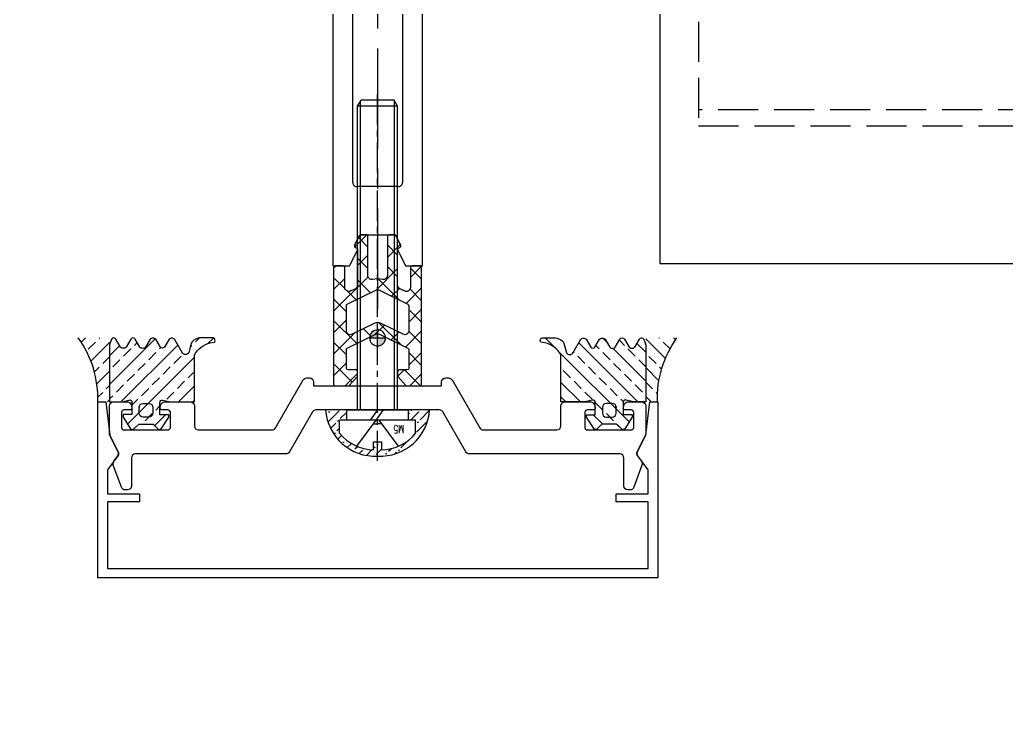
# Model space of a CAD drawing. Extents: x -160106 to 966792, y -663931 to 1550022.
# Drawn here: x -47708.5 to -47585.1, y -86037 to -85949.5 of the extents above; entities that cross this region are included whole.
import ezdxf
from ezdxf.enums import TextEntityAlignment as Align
from ezdxf.xclip import XClip

# ---------------------------------------------------------------- set-up
doc = ezdxf.new("R2010")
doc.units = 0
for name, pattern in [('CENTER', [2, 1.25, -0.25, 0.25, -0.25]), ('ZN-CENTER', [2, 1.25, -0.25, 0.25, -0.25]), ('ZN-DASH', [0.35, 0.25, -0.1])]:
    doc.linetypes.add(name, pattern=pattern)
for name, color, linetype in [('!ZN1-填充-8', 8, 'Continuous'), ('!ZN4-辅助材料-1', 1, 'Continuous'), ('!ZN4-配件-11', 11, 'Continuous'), ('!ZN5-铝材断面-6', 6, 'Continuous'), ('bz', 1, 'Continuous'), ('pj', 4, 'Continuous'), ('TC', 130, 'Continuous'), ('user', 7, 'Continuous'), ('ZD-BOX', 11, 'Continuous'), ('ZX', 240, 'CENTER')]:
    doc.layers.add(name, color=color, linetype=linetype)
doc.styles.add('DHTEXT-1', font='ROMANS.shx', dxfattribs={"width": 0.7, "bigfont": 'CHINESE.shx'})

# ---------------------------------------------------------------- blocks, each defined once
blk = doc.blocks.new('基准点')
at = {"layer": 'bz'}
h = blk.add_hatch(color=256, dxfattribs=at)
h.paths.add_polyline_path([(0, 0), (1, 0, 0.4142135623730951), (0, 1)])
h.paths.add_polyline_path([(0, 0), (-1, 0, 0.4142135623730951), (0, -1)])
for p, q in [((-1, 0), (1, 0)), ((0, 1), (0, -1))]:
    blk.add_line(p, q, dxfattribs=at)
blk.add_circle((0, 0), 1, dxfattribs=at)
blk = doc.blocks.new('20250413090259')
at = {"layer": 'TC', "ltscale": 100}
h = blk.add_hatch(dxfattribs=at)
h.set_pattern_fill('ANSI33', color=256, scale=0.8, style=0)
h.set_pattern_definition([(45, (-231726.0832398118, -195873.9886546575), (-1.79605122421383, 1.79605122421383), []), (45, (-231724.2871878117, -195873.9886546575), (-1.79605122421383, 1.79605122421383), [1.27, -0.635])])
edge = h.paths.add_edge_path()
edge.add_arc((-10.469321423152, 1.891113500663778), 12.96215166958349, 358.1057408784276, 395.7503111198029)
edge.add_line((0.05038249940844253, 9.464303402346559), (3.952940670307726, 9.464303402288351))
edge.add_line((3.952940670307726, 9.464303402288351), (3.952940670307726, 1.470308663701871))
edge.add_line((3.952940670307726, 1.470308663701871), (2.485746858059429, 1.462649109569611))
h = blk.add_hatch(dxfattribs=at)
h.set_pattern_fill('ANSI33', color=256, scale=0.8, style=0)
h.set_pattern_definition([(45, (3.952940670307726, -1.991267436736962), (-1.796051224213831, 1.796051224213831), []), (45, (5.748992670327425, -1.991267436736962), (-1.796051224213831, 1.796051224213831), [1.27, -0.635])])
edge = h.paths.add_edge_path()
edge.add_line((6.596213433367666, 9.304938634188147), (6.013395601359662, 8.30929139003274))
edge.add_arc((5.662211349990685, 8.650472023902694), 0.4896270042976512, 223.9497426698531, 315.82777910234745, ccw=False)
edge.add_line((5.309704952698667, 8.310657599271508), (4.724745136452839, 9.322150496096583))
edge.add_arc((4.465045881748665, 9.17196295640315), 0.2999999999551167, 30.04136705111909, 149.8399273077074)
edge.add_line((4.205658343387768, 9.322688219399424), (3.952940670307726, 8.581632570625516))
edge.add_line((3.952940670307726, 8.581632570625516), (3.952940670307726, 1.470308663701871))
edge.add_line((3.952940670307726, 1.470308663701871), (5.472940614214167, 1.470308663701871))
edge.add_line((5.472940614214167, 1.470308663701871), (6.378725696180481, 1.701572936406592))
edge.add_arc((6.452940668794326, 1.410897622234188), 0.3000000007154991, 5.558376869885251e-09, 104.32271975292281, ccw=False)
edge.add_line((6.752940669481177, 1.410897622263292), (6.752940669481177, -0.1296913564146962))
edge.add_line((6.752940669481177, -0.1296913564146962), (5.652940675383434, -0.1296913564146962))
edge.add_line((5.652940675383434, -0.1296913564146962), (5.652940675383434, -0.4296913757862058))
edge.add_line((5.652940675383434, -0.4296913757862058), (6.576276924810372, -1.905479828623356))
edge.add_arc((6.789131722587626, -1.69407302926993), 0.2999999995827594, 224.8044511290792, 299.5114957239192)
edge.add_line((6.936911175434943, -1.955150092748227), (7.593466464139055, -1.328131056652637))
edge.add_line((7.593466464139055, -1.328131056652637), (9.420687195437495, -1.336031232582172))
edge.add_line((9.420687195437495, -1.336031232582172), (10.04696902557043, -1.934138712938875))
edge.add_arc((10.18669294781284, -1.668663242046023), 0.3000000001543079, 242.2414610562995, 314.9999998152713)
edge.add_line((10.3988249815884, -1.880795277189463), (11.35294057568535, -0.4373508702556137))
edge.add_line((11.35294057568535, -0.4373508702556137), (11.35294057568535, -0.137350849021459))
edge.add_line((11.35294057568535, -0.137350849021459), (10.25294066924835, -0.137350849021459))
edge.add_line((10.25294066924835, -0.137350849021459), (10.25294066924835, 1.403237986232853))
edge.add_arc((10.55294066987699, 1.403237986261956), 0.3000000006286427, 75.67728024432711, 180.0000000055584, ccw=False)
edge.add_line((10.62715564249083, 1.693913300376153), (11.53294040402398, 1.462649109627819))
edge.add_line((11.53294040402398, 1.462649109627819), (14.55294066900387, 1.462649109627819))
edge.add_line((14.55294066900387, 1.462649109627819), (14.55294066900387, 7.363972976541845))
edge.add_arc((17.24221310613211, 5.798420465580421), 3.111774558941454, 102.90716893482818, 149.7942937856623, ccw=False)
edge.add_line((16.54712955706054, 8.831570604554145), (17.05294067272916, 8.94397289652261))
edge.add_line((17.05294067272916, 8.94397289652261), (17.15294009499485, 9.113972976541845))
edge.add_line((17.15294009499485, 9.113972976541845), (17.06294089421863, 9.383972957468359))
edge.add_line((17.06294089421863, 9.383972957468359), (16.89294082159176, 9.463972877449123))
edge.add_line((16.89294082159176, 9.463972877449123), (15.39344177261228, 9.463972877449123))
edge.add_arc((15.39344177319435, 7.963972878089407), 1.499999999359716, 90.00000002223369, 145.1246728502597)
edge.add_line((14.16284450568492, 8.821661844587652), (13.85582862608135, 7.592029610386817))
edge.add_arc((13.44562953698914, 7.877925933076767), 0.5000000000197089, 209.7946177664811, 325.12467279592516, ccw=False)
edge.add_line((13.01172346994281, 7.629479711613385), (12.05819511419395, 9.294796798116295))
edge.add_arc((11.73179101583082, 9.017328333487967), 0.4284021291864079, 40.36708223989339, 138.6994006558492)
edge.add_line((11.40995081915753, 9.300077819934813), (10.81872297666268, 8.314698338246671))
edge.add_arc((10.56147511693416, 8.469047095044516), 0.3000000000999097, 210.4655418117955, 329.03623675982504, ccw=False)
edge.add_line((10.30289484403329, 8.316941071039764), (9.72589148057159, 9.297846903762547))
edge.add_arc((9.369578006851953, 8.942570264218375), 0.5031707286398472, 44.91651629335316, 135.2953282739379)
edge.add_line((9.011953377048485, 9.296527050173609), (8.434061500243843, 8.302553325600456))
edge.add_arc((8.092831258138176, 8.618117968231672), 0.4647785728779446, 222.9842021311486, 317.23781083009044, ccw=False)
edge.add_line((7.752826342592016, 8.301233479491202), (7.166583128506318, 9.297847119829385))
edge.add_arc((6.879258186498191, 9.129265317460522), 0.3331297740969839, 30.4013737017683, 148.1739611832798)
at = {"layer": 'pj', "elevation": -0.0003337257249998082}
for points in [[(6.596213433367666, 9.304938634188147), (6.013395601359662, 8.30929139003274, -0.4238469063842382), (5.309704952698667, 8.310657599271508), (4.724745136452839, 9.322150496096583, 0.5761789343713812), (4.205658343387768, 9.322688219399424), (3.952940670307726, 8.581632570625516), (3.952940670307726, 1.470308663701871), (5.472940614214167, 1.470308663701871), (6.378725696180481, 1.701572936406592, -0.4894768886533675), (6.752940669481177, 1.410897622263292), (6.752940669481177, -0.1296913564146962), (5.652940675383434, -0.1296913564146962), (5.652940675383434, -0.4296913757862058), (6.576276924810372, -1.905479828623356, 0.3380293245207557), (6.936911175434943, -1.955150092748227), (7.593466464139055, -1.328131056652637), (9.420687195437495, -1.336031232582172), (10.04696902557043, -1.934138712938875, 0.3285828182268425), (10.3988249815884, -1.880795277189463), (11.35294057568535, -0.4373508702556137), (11.35294057568535, -0.137350849021459), (10.25294066924835, -0.137350849021459), (10.25294066924835, 1.403237986232853, -0.4894768886908688), (10.62715564249083, 1.693913300376153), (11.53294040402398, 1.462649109627819), (14.55294066900387, 1.462649109627819), (14.55294066900387, 7.363972976541845, -0.2074865329259425), (16.54712955706054, 8.831570604554145), (17.05294067272916, 8.94397289652261), (17.15294009499485, 9.113972976541845), (17.06294089421863, 9.383972957468359), (16.89294082159176, 9.463972877449123), (15.39344177261228, 9.463972877449123, 0.2452750804160543), (14.16284450568492, 8.821661844587652), (13.85582862608135, 7.592029610386817, -0.5504938622009855), (13.01172346994281, 7.629479711613385), (12.05819511419395, 9.294796798116295, 0.4574785752721331), (11.40995081915753, 9.300077819934813), (10.81872297666268, 8.314698338246671, -0.569064635763156), (10.30289484403329, 8.316941071039764), (9.72589148057159, 9.297846903762547, 0.416151359144984), (9.011953377048485, 9.296527050173609), (8.434061500243843, 8.302553325600456, -0.4361287970014325), (7.752826342592016, 8.301233479491202), (7.166583128506318, 9.297847119829385, 0.5644636125617982), (6.596213433484081, 9.304938634100836)], [(7.648992642236408, 0.8894821383582894), (7.638992653577588, 0.7794821203278843, -0.4142135623736278), (8.138992653577588, 1.279482120327884), (8.866888685734011, 1.271822566253832, -0.4142135623730951), (9.366888685734011, 0.7718225662538316), (9.366888685734011, 0.0659118995827157, -0.4142135623730951), (8.866888685734011, -0.4340881004172843), (8.138992653577588, -0.4264285463432316, -0.4142135623709641), (7.638992653577588, 0.07357145365676843), (7.638992653577588, 0.7794821203278843)]]:
    blk.add_lwpolyline(points, format="xyb", dxfattribs=at)
at = {"layer": 'pj'}
blk.add_arc((-10.42778403428383, 1.911678547417978, -0.0003337255708651), 12.91642814818604, 358.0077559871304, 35.78392801345912, dxfattribs=at)
blk = doc.blocks.new('A$C01A31ABE')
at = {"layer": 'TC'}
h = blk.add_hatch(dxfattribs=at)
h.set_pattern_fill('ANSI37', color=256, scale=0.6, angle=-1.017777498068325e-13, style=0)
h.set_pattern_definition([(44.9999999999999, (-143548.0702772747, -10930.86180381324), (-1.347038418160372, 1.347038418160373), []), (134.9999999999999, (-143548.0702772747, -10930.86180381324), (-1.347038418160373, -1.347038418160372), [])])
edge = h.paths.add_edge_path()
edge.add_arc((-2.900001155046734, 2.043339233590664), 0.2000000000028059, 116.5650511999635, 180.0000000228855, ccw=False)
edge.add_line((-2.989443874219432, 2.222224671757431), (-2.81055843597278, 2.311667390880757))
edge.add_arc((-2.900001155037899, 2.490552829069202), 0.1999999999740841, 296.5650511696206, 386.5650511696206)
edge.add_line((-2.721115716849454, 2.57999554813432), (-3.325837076408789, 3.78943826725299))
edge.add_arc((-3.504722514575556, 3.699995548080292), 0.200000000002806, 26.56505119996352, 90.00000002288549)
edge.add_line((-3.504722514655441, 3.899995548083098), (-4.181115716928616, 3.899995548083098))
edge.add_arc((-4.181115716928616, 3.699995548129664), 0.1999999999534339, 90, 180)
edge.add_line((-4.38111571688205, 3.699995548129664), (-4.38111571688205, -1.203051207805402))
edge.add_arc((-4.881115716927822, -1.203051207814951), 0.5000000000457723, -99.16446875391972, 1.0941789696516935e-09, ccw=False)
edge.add_line((-4.960750215454027, -1.696668819626211), (-5.520366651238874, -1.606386841842323))
edge.add_arc((-5.600001160577566, -2.100004348717144), 0.4999998981709181, 80.835528107693, 99.16447021712693)
edge.add_line((-5.679635655484162, -1.606386839514016), (-6.220366654917598, -1.693622063365183))
edge.add_line((-6.220366654917598, -1.693622063365183), (-6.239252094761468, -1.696668819626211))
edge.add_arc((-6.318886593287673, -1.203051207814951), 0.5000000000457722, 179.9999999989058, 279.1644687539197, ccw=False)
edge.add_line((-6.818886593333445, -1.203051207805402), (-6.81888659321703, 3.699995548129664))
edge.add_arc((-7.018886593228672, 3.699995548071456), 0.2000000000116415, 1.667526652738082e-08, 90.00000001667527)
edge.add_line((-7.018886593286879, 3.899995548083098), (-7.695279795560054, 3.899995548083098))
edge.add_arc((-7.695279795581732, 3.699995548174474), 0.1999999999086239, 89.99999999378977, 153.4349488167118)
edge.add_line((-7.874165233690292, 3.78943826725299), (-8.478886593249626, 2.57999554813432))
edge.add_arc((-8.300001155061182, 2.490552829069202), 0.1999999999740841, 153.4349488303794, 243.4349488303794)
edge.add_line((-8.3894438741263, 2.311667390880757), (-8.210558435996063, 2.222224671757431))
edge.add_arc((-8.300001155110685, 2.0433392334964), 0.2000000000611452, 4.118874130654149e-09, 63.4349488269944, ccw=False)
edge.add_line((-8.10000115504954, 2.043339233510778), (-8.10000115504954, -2.401155016486882))
edge.add_arc((-8.600001155106701, -2.40115501652377), 0.5000000000571614, -63.620728233343414, 4.226990313327406e-09, ccw=False)
edge.add_line((-8.377845603507012, -2.849091296535335), (-8.948065642267466, -3.131893902304))
edge.add_arc((-9.20000115503819, -2.700004451873662), 0.4999999999880678, 180.000000002287, 300.25643716547864, ccw=False)
edge.add_line((-9.700001155026257, -2.700004451893619), (-9.700001155026257, -0.2000044518936193))
edge.add_arc((-9.900001155096106, -0.2000044518936193), 0.2000000000698492, 0, 90)
edge.add_line((-9.900001155096106, -4.451823770068586e-06), (-10.90000115509611, -4.451823770068586e-06))
edge.add_arc((-10.9000011550379, -0.2000044518354116), 0.2000000000116415, 90.00000001667527, 180.0000000166753)
edge.add_line((-11.10000115504954, -0.2000044518936193), (-11.10000115504954, -14.80000445187034))
edge.add_arc((-10.90000115509611, -14.80000445187034), 0.1999999999534339, 180, 270)
edge.add_line((-10.90000115509611, -15.00000445182377), (-9.287981498404406, -15.00000445182377))
edge.add_arc((-9.287981498365854, -14.80000445179408), 0.2000000000296911, 269.9999999889556, 317.4895529107245)
edge.add_line((-9.140550670330413, -14.93514937754662), (-8.152570327045396, -13.85735263941751))
edge.add_arc((-8.300001155031566, -13.72220771368176), 0.1999999999820262, 317.489552904732, 359.9999999829635)
edge.add_line((-8.10000115504954, -13.72220771374123), (-8.10000115504954, -13.20000445189362))
edge.add_arc((-8.30000115511939, -13.20000445189362), 0.2000000000698492, 0, 90)
edge.add_line((-8.30000115511939, -13.00000445182377), (-9.30000115511939, -13.00000445182377))
edge.add_arc((-9.30000115511939, -12.80000445187034), 0.1999999999534339, 180, 270, ccw=False)
edge.add_line((-9.500001155072823, -12.80000445187034), (-9.500001155072823, -10.48125087712833))
edge.add_arc((-9.300001155101748, -10.48125087719768), 0.1999999999710749, 116.37927174256319, 179.9999999801335, ccw=False)
edge.add_line((-9.388863375643268, -10.30207636520208), (-5.822156706592068, -8.533155822995468))
edge.add_arc((-5.60000115504954, -8.981092102974799), 0.5000000000028861, 63.62072823757029, 116.37927176242971, ccw=False)
edge.add_line((-5.377845603507012, -8.533155822995468), (-1.811138934455812, -10.30207636520208))
edge.add_arc((-1.900001154997331, -10.48125087719768), 0.1999999999710739, 1.9866490674758097e-08, 63.62072825743701, ccw=False)
edge.add_line((-1.700001155026257, -10.48125087712833), (-1.700001155026257, -12.80000445187034))
edge.add_arc((-1.900001155037899, -12.80000445181213), 0.2000000000116415, 269.99999998332476, 359.99999998332476, ccw=False)
edge.add_line((-1.900001155096106, -13.00000445182377), (-2.900001155096106, -13.00000445182377))
edge.add_arc((-2.900001155037899, -13.20000445183541), 0.2000000000116415, 90.00000001667527, 180.0000000166753)
edge.add_line((-3.10000115504954, -13.20000445189362), (-3.10000115504954, -13.72220771374123))
edge.add_arc((-2.900001155125721, -13.7222077138314), 0.1999999999238193, 179.9999999741678, 222.5104470523991)
edge.add_line((-3.0474319831701, -13.85735263941751), (-2.059451639885083, -14.93514937754662))
edge.add_arc((-1.912020811849641, -14.80000445179408), 0.2000000000296913, 222.5104470892753, 270.0000000110442)
edge.add_line((-1.91202081181109, -15.00000445182377), (-0.3000011551193893, -15.00000445182377))
edge.add_arc((-0.3000011550611816, -14.80000445181213), 0.2000000000116415, 269.9999999833247, 359.9999999833248)
edge.add_line((-0.1000011550495401, -14.80000445187034), (-0.1000011550495401, -0.2000044518936193))
edge.add_arc((-0.3000011551193893, -0.2000044518936193), 0.2000000000698492, 0, 90)
edge.add_line((-0.3000011551193893, -4.451823770068586e-06), (-1.300001155119389, -4.451823770068586e-06))
edge.add_arc((-1.300001155061182, -0.2000044518354116), 0.2000000000116415, 90.00000001667527, 180.0000000166753)
edge.add_line((-1.500001155072823, -0.2000044518936193), (-1.500001155072823, -2.700004451893619))
edge.add_arc((-2.00000115506089, -2.700004451873662), 0.4999999999880673, 239.7435628345215, 359.9999999977131, ccw=False)
edge.add_line((-2.251936667831615, -3.131893902304), (-2.822156706592068, -2.849091296535335))
edge.add_arc((-2.600001154992379, -2.40115501652377), 0.5000000000571613, 179.999999995773, 243.6207282333434, ccw=False)
edge.add_line((-3.10000115504954, -2.401155016486882), (-3.10000115504954, 2.043339233510778))
edge = h.paths.add_edge_path(flags=16)
edge.add_line((-5.377845598966815, -3.032687774961232), (-1.811138934339397, -4.801608317167847))
edge.add_arc((-1.900001155017812, -4.980782829118411), 0.199999999991555, 6.965706234041136e-09, 63.62072821657091, ccw=False)
edge.add_line((-1.700001155026257, -4.980782829094096), (-1.700001155026257, -8.100004451916902))
edge.add_arc((-2.200001155066412, -8.100004451867713), 0.500000000040155, 243.6207282894969, 359.99999999436335, ccw=False)
edge.add_line((-2.422156706219539, -8.54794073208177), (-5.155690059764311, -7.192235388662084))
edge.add_arc((-5.600001162027814, -8.088103923626917), 0.9999963937608207, 63.6206258144954, 116.3793742905903)
edge.add_line((-6.044312265934423, -7.192235389476991), (-8.777845603064634, -8.547940731616109))
edge.add_arc((-9.000001155077301, -8.100004451878165), 0.499999999995522, 180.000000004439, 296.379271822984, ccw=False)
edge.add_line((-9.500001155072823, -8.100004451916902), (-9.500001155072823, -4.980782829094096))
edge.add_arc((-9.300001155090799, -4.980782829053821), 0.1999999999820243, 116.37927174450871, 180.000000011538, ccw=False)
edge.add_line((-9.388863375643268, -4.801608317051432), (-5.822156702051871, -3.032687774844817))
edge.add_arc((-5.600001150626706, -3.480617198759615), 0.4999938577999354, 63.6203791435662, 116.3796208264094, ccw=False)
at = {"layer": 'pj'}
for points in [[(-3.10000115504954, 2.043339233510778, -0.2840790438404123), (-2.989443874219432, 2.222224671757431), (-2.81055843597278, 2.311667390880757, 0.4142135623730951), (-2.721115716849454, 2.57999554813432), (-3.325837076408789, 3.78943826725299, 0.2840790438404123), (-3.504722514655441, 3.899995548083098), (-4.181115716928616, 3.899995548083098, 0.4142135623730951), (-4.38111571688205, 3.699995548129664), (-4.38111571688205, -1.203051207805402, -0.4618767485590717), (-4.960750215454027, -1.696668819626211), (-5.520366651238874, -1.606386841842323, 0.0801460417510261), (-5.679635655484162, -1.606386839514016), (-6.220366654917598, -1.693622063365183), (-6.239252094761468, -1.696668819626211, -0.4618767485590717), (-6.818886593333445, -1.203051207805402), (-6.81888659321703, 3.699995548129664, 0.4142135623730951), (-7.018886593286879, 3.899995548083098), (-7.695279795560054, 3.899995548083098, 0.2840790438404123), (-7.874165233690292, 3.78943826725299), (-8.478886593249626, 2.57999554813432, 0.4142135623730951), (-8.3894438741263, 2.311667390880757), (-8.210558435996063, 2.222224671757431, -0.2840790438401925), (-8.10000115504954, 2.043339233510778), (-8.10000115504954, -2.401155016486882, -0.2849552788401863), (-8.377845603507012, -2.849091296535335), (-8.948065642267466, -3.131893902304, -0.578843125149842), (-9.700001155026257, -2.700004451893619), (-9.700001155026257, -0.2000044518936193, 0.4142135623730951), (-9.900001155096106, -4.451823770068586e-06), (-10.90000115509611, -4.451823770068586e-06, 0.4142135623730951), (-11.10000115504954, -0.2000044518936193), (-11.10000115504954, -14.80000445187034, 0.4142135623730951), (-10.90000115509611, -15.00000445182377), (-9.287981498404406, -15.00000445182377, 0.2102297862076613), (-9.140550670330413, -14.93514937754662), (-8.152570327045396, -13.85735263941751, 0.1876437527938943), (-8.10000115504954, -13.72220771374123), (-8.10000115504954, -13.20000445189362, 0.4142135623730951), (-8.30000115511939, -13.00000445182377), (-9.30000115511939, -13.00000445182377, -0.4142135623730951), (-9.500001155072823, -12.80000445187034), (-9.500001155072823, -10.48125087712833, -0.2849552788401864), (-9.388863375643268, -10.30207636520208), (-5.822156706592068, -8.533155822995468, -0.2343570514536014), (-5.377845603507012, -8.533155822995468), (-1.811138934455812, -10.30207636520208, -0.2849552788401863), (-1.700001155026257, -10.48125087712833), (-1.700001155026257, -12.80000445187034, -0.4142135623730951), (-1.900001155096106, -13.00000445182377), (-2.900001155096106, -13.00000445182377, 0.4142135623730951), (-3.10000115504954, -13.20000445189362), (-3.10000115504954, -13.72220771374123, 0.1876437527938943), (-3.0474319831701, -13.85735263941751), (-2.059451639885083, -14.93514937754662, 0.2102297862076613), (-1.91202081181109, -15.00000445182377), (-0.3000011551193893, -15.00000445182377, 0.4142135623730951), (-0.1000011550495401, -14.80000445187034), (-0.1000011550495401, -0.2000044518936193, 0.4142135623730951), (-0.3000011551193893, -4.451823770068586e-06), (-1.300001155119389, -4.451823770068586e-06, 0.4142135623730951), (-1.500001155072823, -0.2000044518936193), (-1.500001155072823, -2.700004451893619, -0.578843125149842), (-2.251936667831615, -3.131893902304), (-2.822156706592068, -2.849091296535335, -0.2849552788401865), (-3.10000115504954, -2.401155016486882)], [(-5.377845598966815, -3.032687774961232), (-1.811138934339397, -4.801608317167847, -0.2849552787082575), (-1.700001155026257, -4.980782829094096), (-1.700001155026257, -8.100004451916902, -0.5564744022706709), (-2.422156706219539, -8.54794073208177), (-5.155690059764311, -7.192235388662084, 0.2343579948383764), (-6.044312265934423, -7.192235389476991), (-8.777845603064634, -8.547940731616109, -0.5564744029202855), (-9.500001155072823, -8.100004451916902), (-9.500001155072823, -4.980782829094096, -0.2849552789791629), (-9.388863375643268, -4.801608317051432), (-5.822156702051871, -3.032687774844817, -0.2343602650567925)]]:
    blk.add_lwpolyline(points, format="xyb", close=True, dxfattribs=at)
blk = doc.blocks.new('20250822083029')
at = {"layer": '!ZN5-铝材断面-6', "elevation": -1.541347081809379e-10}
for points in [[(-40.00000589048432, -2.000017083046259), (-40.00081318202137, -1.724596950225532e-05), (-38.00081318207958, -7.921480573713779e-07), (-38.00000589048432, -2.000016228877939)], [(6.100007548302528, -4.000002978253178), (27.9000112987851, -4.00000799895497), (27.90000984813378, -7.000012237316696), (26.5000098245946, -7.000011553784134), (26.50000909234222, -8.500010762887541), (29.40000912065443, -8.500005839538062), (30.30000650511647, -7.600009326182771), (30.30000679568911, -7.000009326089639), (29.10000700056844, -7.000008745264495), (29.10000845261675, -4.00001180570689), (33.55000825652678, -4.00001395973959), (33.80000833621307, -3.800009500235319), (34.05000825117168, -4.000014201883459), (38.50000805508171, -4.00001635577064), (38.5000066030334, -7.000013295357348), (37.30000657519849, -7.0000127145031), (37.30000648829446, -7.600012714596232), (38.20000605274981, -8.500013150158338), (40.00000588998955, -8.500014021497918), (40.00000589039701, -2.000017083046259), (40.00081318193406, -1.724596950225532e-05), (38.00081318199227, -7.921480573713779e-07), (38.00000589039701, -2.000016228877939), (-38.00000622977677, -1.999175595876295)], [(-40.00009459639841, -1.999982916895533), (-40.00009845114255, -8.4999798462959), (-38.19999464163266, -8.499980732536642), (-37.29999419853266, -7.599981175793801), (-37.29999369940197, -6.999981175817084), (-38.49999372729508, -6.999980584805598), (-38.49999225010106, -3.999983645393513), (-34.04999244619103, -3.999985836446285), (-33.7999923358293, -3.799981378891971), (-33.54999245154613, -3.999986082635587), (-29.09999264757789, -3.999988273717463), (-29.09999412483012, -6.999985213275068), (-30.29999391989259, -6.999984622409102), (-30.29999421529646, -7.599984622385819), (-29.39999137031555, -8.499988353840308), (-26.49999768116686, -8.499989769654348), (-26.49999694885628, -6.999990560580045), (-27.89999697239546, -6.999989877047483), (-27.89999549380445, -3.999988820462022), (-6.09999245153449, -3.999997022008756)], [(-5.59999269565742, -4.499997287406586), (-5.600011120826821, -43.39998293857207), (-3.498076165778912, -43.39998396471492), (-2.521124728707946, -41.44608347539906)], [(-3.100006043372559, -32.99998415916343), (-3.099992504503462, -4.499998486513505)], [(-2.599992260322324, -3.999998730665538), (2.600007739572902, -4.000001269363565)], [(2.521104394938448, -41.44608593708836), (3.498053924078704, -43.39998738036957), (5.599988879184821, -43.39998840657063), (5.600007304179599, -4.50000271294266)], [(3.100007495449972, -4.500001513457391), (3.099993956580875, -32.99998718610732)], [(2.599993712516152, -33.49998694201349), (-2.600006287437282, -33.49998440325726)], [(-2.878895299436408, -40.81998426708742), (-2.274173349302146, -39.6105418431689)], [(-2.095287857155199, -39.49998464959208), (2.095269423632999, -39.49998669541674)], [(2.27415480792115, -39.61054406373296), (2.878875576963765, -40.81998707808089)], [(-2.610567316805827, -41.17775527443155), (-2.789452711280319, -41.08831246793852)], [(2.789432726873201, -41.08831519182422), (2.610547245087218, -41.17775782346143)]]:
    blk.add_lwpolyline(points, dxfattribs=at)
at = {"layer": '!ZN5-铝材断面-6'}
for centre, major_axis, ratio, start_param, end_param in [((-6.09999269565742, -4.499997022008756), (0.3535535632172936, 0.3535532179965741), 0.9999999999224892, 5.497787143757934, 7.06858347061579), ((-2.599992504503462, -4.499998730636435), (-0.3535532179856601, 0.3535535632063797), 0.999999999984228, -0.7853981634053344, 0.7853981634198863), ((2.600007495449972, -4.500001269363565), (0.3535535632063797, 0.3535532179856601), 0.9999999999842278, 5.497787143745148, 7.068583470584921), ((6.100007304179599, -4.500002978253178), (-0.3535532179856602, 0.3535535632063798), 0.9999999999842283, -0.7853981634053343, 0.7853981209282939), ((-2.600006043372559, -32.99998440328636), (0.3535535632063798, 0.3535532179856602), 0.9999999999842276, 2.356194490184459, 3.926990816995128), ((2.599993956580875, -32.99998694201349), (-0.3535532179856601, 0.3535535632063797), 0.999999999984228, 2.356194490184459, 3.926990816995128), ((-2.095287954827654, -39.69998464966193), (-0.1414212872274709, 0.1414214253157588), 0.9999999999056917, -0.7853981634446026, 0.3217505544900128), ((2.095269325960544, -39.69998669548659), (-0.1414212872533421, 0.14142142534163), 0.9999999997745845, 4.390638426023133, 5.49778714366943), ((-2.700009904961917, -40.90942707355134), (-0.1414212871847739, 0.1414214252730618), 0.9999999998430094, 0.3217505542810439, 1.892546881437293), ((-2.700010123007814, -41.35664066893514), (0.1414214251724477, 0.1414212870841599), 0.9999999997467148, 5.497787143655495, 6.604935862400612), ((-2.70001012335706, -41.35664066881873), (-0.1414212873196143, 0.1414214254079023), 0.9999999999427607, 3.463343207971068, 3.926990816688443), ((2.699989876608015, -41.35664330516011), (-0.1414212870662192, 0.141421425154507), 0.999999999791834, -0.3217505553213773, 0.7853981636470504), ((2.699989876957261, -41.35664330518921), (0.1414214254079023, 0.1414212873196143), 0.9999999999427592, 2.356194490491142, 2.819842099208517), ((2.699990095177782, -40.90942970992182), (0.1414214252333484, 0.1414212871450605), 0.9999999999165573, 4.390638425524994, 5.961434753115841)]:
    blk.add_ellipse(centre, major_axis=major_axis, ratio=ratio, start_param=start_param, end_param=end_param, dxfattribs=at)
blk = doc.blocks.new('*U723')
at = {"linetype": 'ByBlock', "ltscale": 10}
for p, q in [((-2.896166059892557, 4.750000000002585), (-1.299900818439773, 4.750000000002585)), ((-1.300051135877993, 3.849962507611133), (-3.638200851696638e-12, 3.850037487394809)), ((-1.29985118978334, -3.850037487394649), (-1.300051135877993, 3.849962507611133)), ((-1.299900818439773, -4.749999999999234), (-1.299900818443411, 4.749999999998947)), ((-3.638200851696638e-12, 3.850037487394809), (-3.638200851696638e-12, -3.850037487394649)), ((-4.539143685620792, 2.611451079378496), (-1.299956023496728, 0.1871486050136656)), ((-3.638200851696638e-12, 2.500000000003133), (37.95009918154931, 2.500000000020112)), ((37.95009918156023, -2.499999999983526), (37.95009918155659, 2.500000000018293)), ((37.95009918156023, 2.500000000016474), (38.70009918155659, 2.066987298127164)), ((-3.638200851696638e-12, 2.125000000002473), (38.59961823439692, 2.125000000018293)), ((38.70009918156023, -2.066987298092396), (38.70009918155659, 2.066987298123526)), ((-4.999900818444138, 0.4999999999989466), (-3.9999008184405, 0.5000000000007656)), ((-3.9999008184405, 0.5000000000007656), (-3.9999008184405, -0.4999999999992344)), ((-1.754300798353206, 0.5271934794674697), (-1.754300798353206, 0.004597272531865926)), ((-3.638200851696638e-12, 7.993605777301127e-14), (-1.299971396723095, 0.933937280660837)), ((-3.638200851696638e-12, -0.6954698630906133), (-1.299954014474906, 0.2384599111320203)), ((-3.9999008184405, -0.4999999999992344), (-5.000135721691612, -0.5000000000028724)), ((-4.539143685620792, -2.611451079376964), (-1.299946304300494, -0.1871413308835973)), ((-1.754300798353206, -0.5271934794670182), (-1.754300798353206, -0.004597272530334706)), ((-3.638200851696638e-12, -2.124999999999416), (38.59961823440783, -2.124999999978069)), ((37.95009918156023, -2.499999999983526), (38.70009918155659, -2.066987298094215)), ((-3.638200851696638e-12, -2.499999999998685), (37.9500991815675, -2.499999999981707)), ((-2.896166059896195, -4.749999999999234), (-1.299900818439773, -4.749999999999234)), ((-1.29985118978334, -3.850037487394649), (-3.638200851696638e-12, -3.850037487394649))]:
    blk.add_line(p, q, dxfattribs=at)
at = {"color": 0, "linetype": 'ZN-CENTER', "ltscale": 3}
blk.add_line((-6.349900818441587, 1.474376176702208e-13), (40.15399782428747, 7.343874248268888e-12), dxfattribs=at)
at = {"linetype": 'ByBlock', "ltscale": 10}
for centre, radius, start, end in [((0.5614251294481902, 0.3928341804629252), 5.562358385754326, 128.4334535142408, 178.8960565530338), ((0.5614251294481902, -0.3928341804632129), 5.562358385754817, 181.1039434469661, 231.5665464857592)]:
    blk.add_arc(centre, radius, start, end, dxfattribs=at)
at = {"layer": 'Defpoints', "color": 0, "ltscale": 10, "style": 'DHTEXT-1', "width": 0.7}
blk.add_text('M5', height=1, rotation=90, dxfattribs=at).set_placement((-1.908511813079917, -2.635994881793494), align=Align.CENTER)
blk = doc.blocks.new('20250822101237', base_point=(-89575.73517583591, -87351.62123844531))
at = {"layer": '!ZN5-铝材断面-6', "elevation": -1.541347081809379e-10}
blk.add_lwpolyline([(-89584.60120107293, -87350.62123844508), (-89584.23517518288, -87350.62123844508, -0.4142135623731325), (-89583.73517518288, -87351.12123844508), (-89583.73517518288, -87351.62123844508), (-89567.7351761553, -87351.62123844554), (-89567.7351761553, -87351.12123844508, -0.414213562373095), (-89567.2351761553, -87350.62123844508), (-89566.86915026531, -87350.62123844508, -0.2679491924308212), (-89566.43613756339, -87350.87123844508), (-89562.97104053108, -87356.87296255818, 0.2679491902744055), (-89562.53802783323, -87357.12296255818), (-89553.33492251336, -87357.12296261234, 0.4142135623731325), (-89552.83492251336, -87356.62296261234), (-89552.83492251336, -87354.1229626128, -0.414213562373195), (-89552.33492251336, -87353.6229626128), (-89549.11072885683, -87353.62296261263, -0.3394542589363879), (-89548.6277659436, -87353.99355309017), (-89548.54344105705, -87354.30825785146, -0.4931454264483587), (-89548.78492251354, -87354.6229626128), (-89549.53492251337, -87354.6229626128, 0.4142135622462813), (-89549.83492251336, -87354.92296261268), (-89549.83492251423, -87356.82296260615, 0.414213562480747), (-89549.53492251424, -87357.12296260629), (-89544.0349225136, -87357.12296260675, 0.4142135623975642), (-89543.73492251361, -87356.82296260676), (-89543.73492251361, -87354.92296261329, 0.4142135623677863), (-89544.0349225136, -87354.62296261327), (-89544.78492251343, -87354.62296261327, -0.493145426009085), (-89545.02640397033, -87354.3082578519), (-89544.94207908348, -87353.99355309005, -0.339454258748592), (-89544.45911617043, -87353.6229626128), (-89542.73492251454, -87353.6229626128, -0.4142135623731325), (-89542.23492251454, -87354.1229626128), (-89542.23492251454, -87357.59952665068, -0.1186472116157498), (-89542.28967868416, -87357.82703034632), (-89543.32083651116, -87359.8450927751, 0.2864399265169976), (-89543.2755926808, -87360.37259647073), (-89542.7755926808, -87361.03926313741, -0.2533634398845224), (-89542.70574637044, -87361.51027320907), (-89543.71893012106, -87364.2939726857, -0.3152987888787981), (-89544.18877643145, -87364.62296261406), (-89544.46281807429, -87364.62296261406, -0.4142135623731367), (-89544.96281807429, -87364.12296261406), (-89544.96281807429, -87360.62296256018, 0.4142135623650285), (-89545.46281807423, -87360.12296256018), (-89564.2700786359, -87360.12296255975, -0.26794919242307), (-89564.70309133777, -87359.87296255975), (-89567.59083810177, -87354.8712384451, 0.2679491924391188), (-89568.02385080369, -87354.6212384451), (-89583.44650053479, -87354.62123844554, 0.2679491924231587), (-89583.87951323671, -87354.87123844554), (-89586.76726000042, -87359.87296255975, -0.2679491924229778), (-89587.20027270234, -87360.12296255975), (-89606.00753326395, -87360.12296256018, 0.4142135623650785), (-89606.50753326395, -87360.62296256018), (-89606.50753326395, -87364.12296261406, -0.414213562373095), (-89607.00753326395, -87364.62296261406), (-89607.28157490674, -87364.62296261406, -0.3152987888790535), (-89607.75142121712, -87364.2939726857), (-89608.7646049678, -87361.51027320907, -0.2533634398845187), (-89608.69475865738, -87361.03926313741), (-89608.19475865738, -87360.37259647073, 0.2864399265170471), (-89608.14951482702, -87359.8450927751), (-89609.18067265402, -87357.82703034632, -0.1186472116154129), (-89609.2354288237, -87357.59952665071), (-89609.2354288237, -87354.1229626128, -0.414213562373095), (-89608.7354288237, -87353.6229626128), (-89607.01123516781, -87353.6229626128, -0.339454258748871), (-89606.5282722547, -87353.99355309005), (-89606.44394736791, -87354.3082578519, -0.4931454260092862), (-89606.68542882481, -87354.62296261327), (-89607.43542882464, -87354.62296261327, 0.4142135623677254), (-89607.73542882463, -87354.92296261329), (-89607.73542882463, -87356.82296260676, 0.4142135623975904), (-89607.43542882458, -87357.12296260675), (-89601.93542882412, -87357.12296260629, 0.4142135624807313), (-89601.63542882413, -87356.82296260615), (-89601.635428825, -87354.92296261268, 0.4142135622463062), (-89601.93542882499, -87354.6229626128), (-89602.68542882481, -87354.6229626128, -0.4931454264482181), (-89602.92691028131, -87354.30825785146), (-89602.84258539476, -87353.99355309017, -0.3394542589360266), (-89602.35962248153, -87353.62296261263), (-89599.135428825, -87353.6229626128, -0.4142135623731616), (-89598.635428825, -87354.1229626128), (-89598.635428825, -87356.62296261234, 0.4142135623730951), (-89598.135428825, -87357.12296261234), (-89588.93232350495, -87357.12296255818, 0.2679491902746978), (-89588.4993108071, -87356.87296255818), (-89585.0342137748, -87350.87123844508, -0.2679491924311956)], format="xyb", close=True, dxfattribs=at)
blk = doc.blocks.new('20250822101408', base_point=(-89575.73574556263, -87283.22125042943))
at = {"layer": '!ZN5-铝材断面-6', "elevation": -1.541347081809379e-10}
blk.add_lwpolyline([(-89609.50753326395, -87366.12296261286), (-89609.50753415895, -87374.42296261291), (-89541.90753326433, -87374.42296261291), (-89541.90753415933, -87366.12296261286), (-89545.90753415933, -87366.12296261286), (-89545.90753415933, -87365.12296261286), (-89541.90753415933, -87365.12296261286), (-89541.90753415933, -87362.12296261286), (-89543.2203087659, -87360.37259647073, -0.2864399264764607), (-89543.26555259626, -87359.84509277513), (-89542.20753415937, -87357.77446187727), (-89541.70753460641, -87353.62296261286), (-89540.70753460641, -87353.62296261286), (-89540.70753371164, -87375.62296261286), (-89610.70753371164, -87375.62296261286), (-89610.70753281687, -87353.62296261286), (-89609.70753281687, -87353.62296261286), (-89609.2075332639, -87357.77446187727), (-89608.14951482702, -87359.84509277513, -0.2864399264813109), (-89608.19475865738, -87360.37259647073), (-89609.50753326395, -87362.12296261286), (-89609.50753326395, -87365.12296261286), (-89605.50753326395, -87365.12296261286), (-89605.50753326395, -87366.12296261286)], format="xyb", close=True, dxfattribs=at)
blk = doc.blocks.new('地弹簧示意03')
at = {"layer": '!ZN1-填充-8', "linetype": 'ZN-DASH', "ltscale": 20}
blk.add_lwpolyline([(0, -66), (289.4960578122955, -66), (289.4960578122955, 66), (0, 66)], close=True, dxfattribs=at)
blk.add_lwpolyline([(289.4960578122955, -64), (0, -64)], dxfattribs=at)
blk = doc.blocks.new('钉帽带胶')
at = {"layer": '!ZN1-填充-8', "ltscale": 0.1}
h = blk.add_hatch(dxfattribs=at)
h.set_pattern_fill('ANSI36', color=256, scale=0.5, style=0)
h.set_pattern_definition([(45, (33464.47275639226, -20393.24196182112), (0.4209495056751168, 1.543481520808761), [1.984375, -0.396875, 0, -0.396875])])
edge = h.paths.add_edge_path()
edge.add_line((4.749999999992724, -2.896166059894313), (4.749999999992724, -1.299900818437891))
edge.add_line((4.749999999992724, -1.299900818437891), (3.850037487383815, -1.299851189778565))
edge.add_line((3.850037487383815, -1.299851189778565), (3.850037487383815, 0))
edge.add_line((3.850037487383815, 0), (6.50000744657882, 3.637978807091713e-12))
edge.add_arc((0.3197942849778883, 0.4100305864176335), 6.193800110160198, 267.040425423337, 356.2042340519688, ccw=False)
edge.add_arc((-0.3198035227237597, 0.410004252905992), 6.193774288957472, 183.7955376605632, 272.959672533473, ccw=False)
edge.add_line((-6.49999255342118, 3.637978807091713e-12), (-3.850037487405643, 0))
edge.add_line((-3.850037487405643, 0), (-3.849962507621967, -1.300051135873218))
edge.add_line((-3.849962507621967, -1.300051135873218), (-4.750000000007276, -1.299900818437891))
edge.add_line((-4.750000000007276, -1.299900818437891), (-4.750000000007276, -2.896166059894313))
edge.add_arc((-0.3928341804621596, 0.5614251294564383), 5.562358385764749, 218.4334535142265, 268.8960565529783)
edge.add_line((-0.5, -4.999900818445894), (-0.500000000007276, -3.999900818438618))
edge.add_line((-0.500000000007276, -3.999900818438618), (0.499999999992724, -3.999900818438618))
edge.add_line((0.499999999992724, -3.999900818438618), (0.499999999992724, -5.00013572168973))
edge.add_arc((0.3925849365859904, 0.5613076778181494), 5.562480623047165, 271.1064869739415, 321.5690900127782)
at = {"layer": '!ZN4-辅助材料-1', "color": 1, "ltscale": 0.1}
blk.add_lwpolyline([(-6.49999255342118, 3.637978807091713e-12, 0.4099470872214832), (2.12457962334156e-09, -5.775508308559438, 0.4099454244834029), (6.50000744657882, 3.637978807091713e-12)], format="xyb", dxfattribs=at)
blk = doc.blocks.new('20250911173917', base_point=(58371.56277269451, -166296.5354993599))
at = {"color": 4, "linetype": 'ZN-DASH', "ltscale": 30, "const_width": 3, "elevation": 2.11016193865251e-10}
blk.add_lwpolyline([(58227.09952605319, -166196.5354991989), (55011.32495683848, -166196.5354993904)], dxfattribs=at)
blk = doc.blocks.new('20250910150331')
at = {"layer": '!ZN1-填充-8', "ltscale": 40}
blk.add_blockref('20250911173917', (719.8381344396621, 3.050081431865692e-08), dxfattribs=at)

msp = doc.modelspace()

# ---------------------------------------------------------------- linework, layer by layer
at = {"layer": 'ZX', "ltscale": 10}
msp.add_line((-47663.82719381341, -85713.07457994827), (-47663.8272023665, -85989.21312310216), dxfattribs=at)

# ---------------------------------------------------------------- block references
at = {"layer": '!ZN4-配件-11', "color": 1, "rotation": 90}
msp.add_blockref('*U723', (-47663.82690583674, -85998.25232403394), dxfattribs=at)
at = {"layer": '!ZN5-铝材断面-6', "ltscale": 100}
for name, p in [('20250822083029', (-47663.82662505009, -85936.85233601804)), ('20250822101237', (-47663.82663070822, -85995.25232403392)), ('20250822101408', (-47663.82720043494, -85926.85233601804))]:
    msp.add_blockref(name, p, dxfattribs=at)
at = {"ltscale": 200}
ref = msp.add_blockref('20250910150331', (-45948.85801212562, -86135.53741530393), dxfattribs=at)
XClip(ref).set_block_clipping_path([(-44.19653989885046, -536.4070034617034), (1092.7044166299202, 445.77655995650275)])
at = {"ltscale": 20}
ref = msp.add_blockref('地弹簧示意03', (-47623.72322606553, -85896.75395567698), dxfattribs=at)
XClip(ref).set_block_clipping_path([(-4.827468682589824, -83.21084451745992), (203.44612398280879, 83.15839168188904)])
msp.add_blockref('钉帽带胶', (-47663.82663054155, -85998.25232403394))
at = {"layer": 'TC'}
msp.add_blockref('A$C01A31ABE', (-47658.22663290653, -85980.25231958221), dxfattribs=at)
at = {"layer": 'user', "xscale": -1, "rotation": 180}
msp.add_blockref('基准点', (-47663.82690583674, -85989.25404820126), dxfattribs=at)
at = {"layer": 'ZD-BOX', "ltscale": 4}
msp.add_blockref('20250413090259', (-47701.27982436631, -85998.71669731104, 0.0003337254167303918), dxfattribs=at)
at = {"layer": 'ZD-BOX', "ltscale": 4, "xscale": -1}
msp.add_blockref('20250413090259', (-47626.37343296943, -85998.71669731104, 0.0003337254167303918), dxfattribs=at)

doc.saveas('drawing.dxf')
